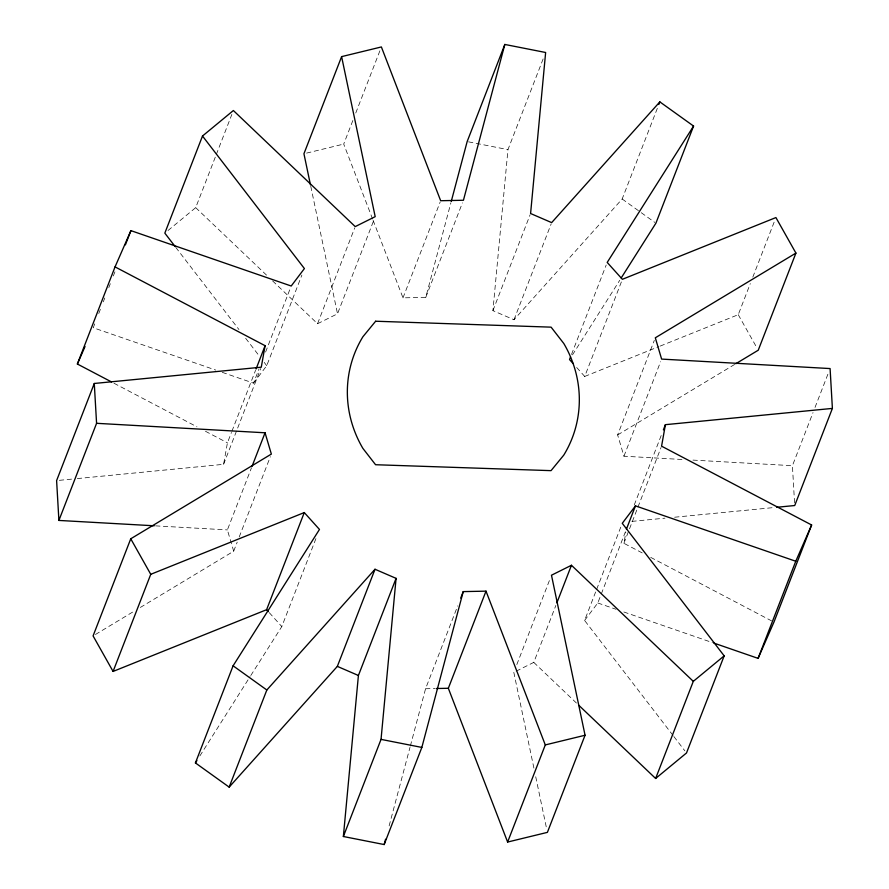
<?xml version="1.0" encoding="UTF-8"?>
<svg xmlns="http://www.w3.org/2000/svg" width="889" height="889" viewBox="0 0 889 889"><rect width="100%" height="100%" fill="white"/><g stroke="black" fill="none" stroke-linecap="round" stroke-linejoin="round"><path stroke-width="0.67" stroke-dasharray="4.45 3.33" d="M657.327 108.358L622.167 199.003L513.986 319.74L492.917 310.639L507.963 149.619L543.624 57.674M77.31 478.582L223.595 464.325L227.428 442.822L231.451 432.465M642.202 552.914L623.9 543.301L625.812 532.544M373.102 220.316L402.995 297.848L425.764 297.393L450.879 202.836M389.126 825.903L409.996 747.338M410.351 746.004L425.564 688.742L457.713 605.854M94.745 323.863L93.234 327.752L215.738 370.08M98.757 313.506L100.768 308.327M103.28 301.849L104.791 297.971M108.802 287.603L110.314 283.724M113.325 275.957L115.837 269.478M168.021 230.507L195.702 207.648L215.794 155.853M216.294 154.553L231.862 114.414M231.951 431.165L255.554 370.302M372.602 219.027L343.71 144.074L353.255 119.47M355.767 112.992L380.381 49.54M222.25 372.335L253.532 383.137L259.055 368.902M265.589 352.066L290.703 287.314M223.595 464.325L260.766 368.502M253.532 383.137L266.733 365.69L301.893 275.045M140.34 607.443L233.685 551.202L227.384 529.911L251.498 467.747M272.612 280.913L317.551 323.729L354.722 227.895M233.685 551.202L237.207 542.146M239.219 536.967L270.356 456.668M317.551 323.729L337.52 313.784L374.191 219.25M402.995 297.848L440.166 202.014M250.798 675.518L281.802 626.567L315.962 538.512M425.764 297.393L462.424 202.859M492.917 310.639L530.088 214.805M513.986 319.74L551.158 223.917M571.538 354.378L606.198 265.022M576.672 367.501L584.718 376.436L621.889 280.602M516.82 664.572L549.969 579.095M681.941 459.48L623.945 456.213L617.644 434.921L654.304 340.387M516.153 671.173L533.778 662.394L555.869 605.42M623.945 456.213L660.605 361.679M673.029 735.459L584.595 620.433L596.141 590.652M596.652 589.351L621.255 525.899M634.257 504.963L662.383 432.443M584.595 620.433L597.797 602.986L600.808 595.208M601.32 593.919L625.423 531.755M623.9 543.301L637.457 508.33M637.969 507.041L661.072 447.467M660.205 346.077L738.248 314.684L750.305 283.602M752.816 277.124L774.908 220.15M794.555 502.774L792.421 465.692L813.013 412.596M815.024 407.418L829.081 371.158M199.858 755.939L250.053 676.685M572.483 354.889L619.733 280.302M95.445 634.49L134.439 610.999M617.644 434.921L734.614 364.446M584.718 376.436L658.916 346.588M306.594 153.108L343.71 144.074M59.374 480.327L71.787 479.115M631.868 521.387L664.994 518.165M674.651 517.22L774.019 507.541M425.564 688.742L434.943 688.542M692.987 460.102L792.421 465.692M155.575 525.866L227.384 529.911M468.525 141.84L507.963 149.619M597.797 602.986L616.044 609.287M623.867 611.988L712.478 642.614M650.737 557.392L771.508 620.833M113.97 383.237L196.936 426.809M205.47 431.287L227.428 442.822M622.167 199.003L640.158 211.904M641.28 212.715L654.782 222.383M195.702 207.648L266.611 275.201M533.778 662.394L576.728 703.31M269.289 612.677L281.802 626.567M673.873 736.548L684.819 750.794M175.778 247.386L238.941 329.541M245.675 338.309L259.155 355.833M264.211 362.401L266.733 365.69M738.248 314.684L756.917 347.843M513.809 672.34L534.011 768.629M535.723 776.764L546.824 829.659M310.772 186.301L337.52 313.784"/><path stroke-width="1.33" d="M578.717 705.21L655.626 778.475L693.298 681.352L571.449 565.271L551.48 575.216L585.062 735.247L547.391 832.371L507.619 842.05L545.29 744.926L486.005 591.152L463.236 591.607L421.842 747.427L384.17 844.55L343.365 836.505L358.411 675.484L396.083 578.361L375.014 569.26L266.833 689.997L229.162 787.121L195.424 762.929L233.096 665.805L319.473 529.444L304.282 512.564L150.752 574.316L113.081 671.439L93.078 635.913L130.75 538.79L271.356 454.079L265.055 432.787L96.579 423.308L58.907 520.432L154.197 525.788M343.365 836.505L381.037 739.381L396.083 578.361M621.2 277.968L655.904 223.195L693.576 126.071L659.838 101.879L551.658 222.617L530.589 213.516L545.635 52.495L504.83 44.45L463.436 200.258L440.666 200.725L381.381 46.95L341.609 56.629L375.191 216.66L355.222 226.606L233.374 110.525L202.503 136.017L304.405 268.567L291.203 286.014L130.905 230.629L115.048 266.889L265.1 345.699L261.266 367.201L94.278 383.47L56.607 480.593L58.907 520.432M693.576 126.071L607.198 262.433L622.389 279.302L775.919 217.561L795.922 253.087L655.315 337.798L661.616 359.089L830.093 368.568L832.393 408.407L665.405 424.675L661.572 446.178L811.624 524.988L773.952 622.111L758.095 658.371L713.789 643.058M451.234 201.503L467.158 141.573L504.83 44.45M384.17 844.55L385.582 839.227M111.536 381.948L77.376 364.012L115.048 266.889M125.382 244.875L130.905 230.629M202.503 136.017L164.832 233.14L174.933 246.286M341.609 56.629L303.938 153.753L310.483 184.945M256.054 369.013L265.1 345.699M251.998 466.458L265.055 432.787M113.081 671.439L266.611 609.698L304.282 512.564M229.162 787.121L337.342 666.383L375.014 569.26M460.724 598.086L463.236 591.607M658.827 104.469L659.838 101.879M570.527 356.967L569.527 359.556L573.105 363.523M507.619 842.05L448.334 688.275L486.005 591.152M556.881 602.831L571.449 565.271M663.394 429.854L665.405 424.675M626.434 529.166L635.468 505.863L795.766 561.248L811.624 524.988M795.922 253.087L758.25 350.21L735.792 363.734M635.468 505.863L622.267 523.31L724.168 655.86L686.497 752.983L655.626 778.475M832.393 408.407L794.722 505.53L776.775 507.275M758.095 658.371L795.766 561.248M77.376 364.012L85.033 346.51M195.424 762.929L196.902 760.606M693.298 681.352L724.168 655.86M545.29 744.926L585.062 735.247M436.277 688.519L448.334 688.275M381.037 739.381L421.842 747.427M337.342 666.383L358.411 675.484M233.096 665.805L266.833 689.997M266.611 609.698L268.4 611.676M130.75 538.79L150.752 574.316M94.278 383.47L96.579 423.308M375.636 321.229L362.912 336.742A116.737 110.892 21.2 0 0 362.856 448.345L375.569 464.725L551.036 470.648L563.759 455.135A116.737 110.892 21.2 0 0 563.815 343.521L551.102 327.152L375.636 321.229"/></g></svg>
